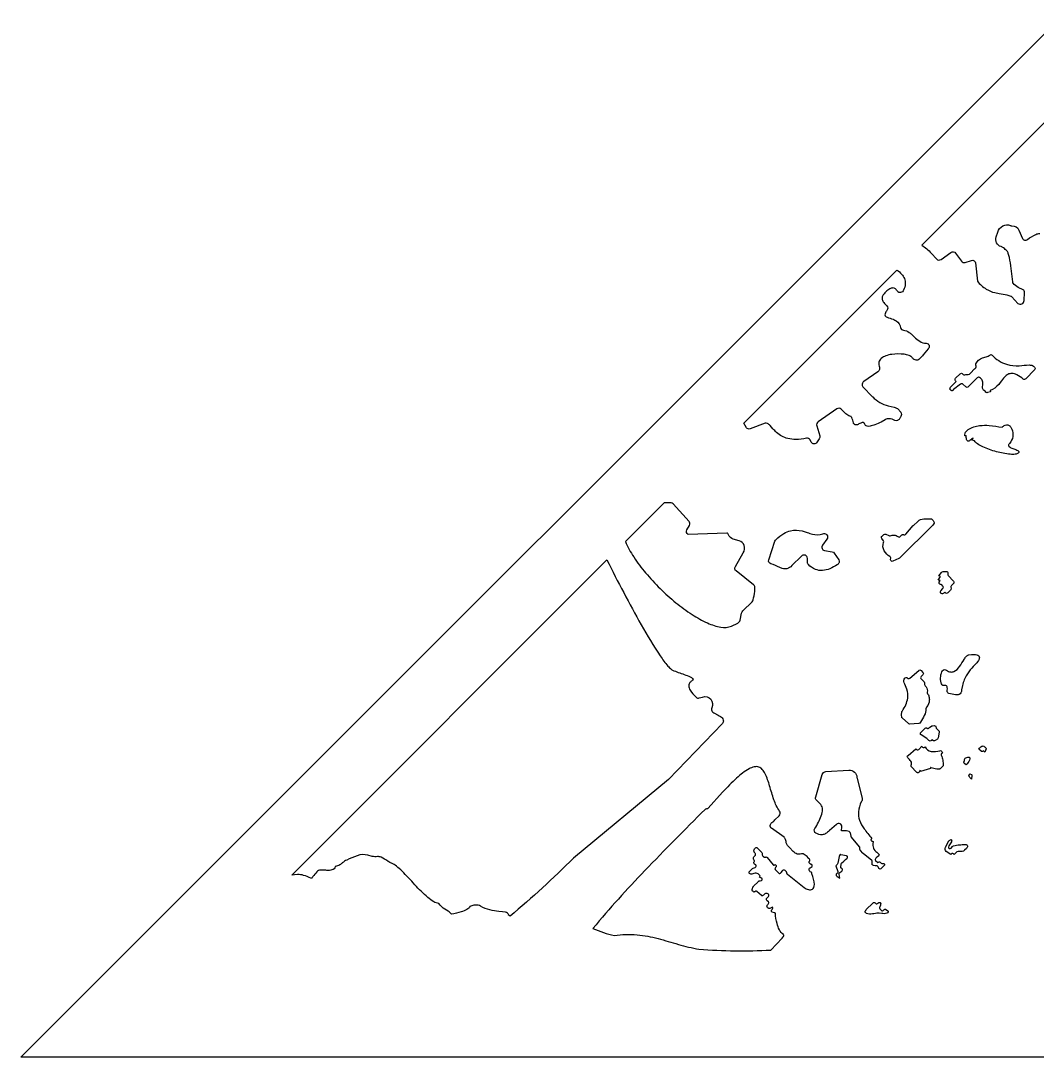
# Model space of a CAD drawing. Extents: x -22 to 58, y -5 to 29.
# Drawn here: x -22 to -5.82, y 12.23 to 28.73 of the extents above; entities that cross this region are included whole.
import ezdxf

# ---------------------------------------------------------------- set-up
doc = ezdxf.new("R2010")
doc.units = 0
doc.header["$LTSCALE"] = 100
doc.layers.add('LAYER_1', color=1, linetype='CONTINUOUS')

msp = doc.modelspace()

# ---------------------------------------------------------------- linework, layer by layer
at = {"layer": 'LAYER_1', "color": 7}
msp.add_lwpolyline([(-5.497102, 28.727045), (32.877996, 28.727002), (16.126968, 12.228144), (-21.998087, 12.22814), (-5.497102, 28.727045)], close=True, dxfattribs=at)
at = {"layer": 'LAYER_1', "color": 0}
msp.add_lwpolyline([(-5.082929, 27.727069), (-7.65642, 25.153903, -0.070301), (-7.506205, 25.027041), (-7.418118, 24.932058, 0.199497), (-7.385549, 24.916912, 0.166697), (-7.347995, 24.928203), (-7.190732, 25.036892, -0.180697), (-7.150423, 25.047868, -0.213596), (-7.117032, 25.028967), (-7.021641, 24.897431, 0.165556), (-6.997554, 24.880236, 0.147924), (-6.966118, 24.88077), (-6.863566, 24.911352, -0.226692), (-6.820634, 24.906416, -0.244728), (-6.799252, 24.87097), (-6.771083, 24.583101, 0.086179), (-6.628185, 24.454453, 0.07947), (-6.491737, 24.399401), (-6.426, 24.38659), (-6.361956, 24.37672, -0.059657), (-6.239055, 24.345187, -0.109081), (-6.223208, 24.334172), (-6.124154, 24.228553, 0.170524), (-6.0969, 24.214167, 0.145436), (-6.06413, 24.219215, 0.277595), (-6.025972, 24.273328), (-6.018295, 24.398676, 0.3098), (-6.043205, 24.444865), (-6.12022, 24.481233, -0.075544), (-6.20342, 24.54744, -0.063797), (-6.203626, 24.547721), (-6.203837, 24.54816), (-6.204282, 24.5495), (-6.207542, 24.569525), (-6.231986, 24.785044, 0.021323), (-6.260034, 24.956806, 0.031454), (-6.278088, 25.022221, 0.034927), (-6.288197, 25.045599, 0.072308), (-6.299055, 25.061152, 0.037318), (-6.355249, 25.11179, 0.087197), (-6.394468, 25.131817, -0.20899), (-6.463802, 25.191179, -0.187832), (-6.469776, 25.287397), (-6.447607, 25.361944, -0.209443), (-6.364673, 25.461105, -0.23875), (-6.243532, 25.466856, 0.060738), (-6.23048, 25.46292), (-6.220929, 25.462053, -0.312267), (-6.110397, 25.393097), (-6.052944, 25.263081, 0.250115), (-6.019948, 25.236487, 0.208268), (-5.974654, 25.246392, -0.046748), (-5.838676, 25.326345, -0.087306), (-5.775931, 25.342918, -0.217059)], format="xyb", dxfattribs=at)
for points in [[(-8.052291, 24.758085, -0.052547), (-7.976454, 24.693501, -0.093792), (-7.930354, 24.622332, -0.11329), (-7.91835, 24.539356, -0.083217), (-7.9448, 24.439352, -0.254695), (-7.992725, 24.400384, -0.144119), (-8.022338, 24.403065, -0.160045), (-8.043688, 24.421498, 0.089359), (-8.074524, 24.457254, 0.15177), (-8.114471, 24.472899, 0.137639), (-8.165038, 24.460442, 0.075971), (-8.227732, 24.411892, 0.084606), (-8.279277, 24.34452, 0.17088), (-8.286893, 24.290465, 0.113718), (-8.260865, 24.241011, 0.026353), (-8.211476, 24.18744, -0.193115), (-8.197909, 24.154261, -0.162511), (-8.210145, 24.11718, 0.08795), (-8.239595, 24.063119, 0.221513), (-8.236284, 24.02903, 0.141163), (-8.208504, 24.007724, 0.010532), (-8.112704, 23.974702, -0.056785), (-8.061267, 23.948607, -0.211752), (-7.992779, 23.841302, 0.171145), (-7.977976, 23.814135, 0.168551), (-7.949008, 23.802684, -0.140283), (-7.857315, 23.766591, -0.027984), (-7.815656, 23.73309), (-7.774625, 23.695339, 0.048456), (-7.687952, 23.625243, 0.138305), (-7.584307, 23.592613, -0.153288), (-7.556576, 23.583974, -0.158136), (-7.539776, 23.560947, -0.275582), (-7.553532, 23.502951), (-7.631456, 23.409629, -0.045719), (-7.691677, 23.343738, -0.080434), (-7.719091, 23.32671, -0.132159), (-7.746809, 23.323295, -0.114439), (-7.776409, 23.335747, -0.062947), (-7.809468, 23.366317), (-7.810905, 23.368187, 0.085092), (-7.829917, 23.384486, 0.048662), (-7.858292, 23.398224, 0.05373), (-7.936639, 23.417232, 0.071633), (-8.134269, 23.415851, 0.050928), (-8.227577, 23.392309, 0.088353), (-8.299899, 23.351431, 0.157374), (-8.338247, 23.29164, 0.15861), (-8.329634, 23.21136, -0.179681), (-8.329428, 23.173252, -0.157636), (-8.354276, 23.14086), (-8.576665, 22.986041, 0.204789), (-8.603802, 22.94403, 0.24846), (-8.591622, 22.90053), (-8.437504, 22.740558, 0.051202), (-8.437405, 22.740433, -0.036647), (-8.436961, 22.739959, 0.146537), (-8.189327, 22.596849), (-8.096665, 22.576006, -0.133577), (-8.028111, 22.540116, -0.056213), (-7.990933, 22.495813, -0.135389), (-7.979109, 22.461048, -0.123644), (-7.987546, 22.428266, -0.032673), (-8.01115, 22.389912, -0.165199), (-8.044771, 22.364008, -0.189718), (-8.08415, 22.365435, 0.095599), (-8.176101, 22.391788, 0.132958), (-8.239495, 22.377041), (-8.304715, 22.338567, -0.051626), (-8.402145, 22.293742, -0.042116), (-8.479844, 22.273072, -0.089443), (-8.525941, 22.272396, -0.154775), (-8.549908, 22.284798, -0.094035), (-8.561216, 22.303359, 0.040416), (-8.569336, 22.321162, 0.219589), (-8.58374, 22.33129, 0.082334), (-8.596258, 22.331314, 0.046869), (-8.613899, 22.326825, 0.041376), (-8.669283, 22.300849, -0.225083), (-8.715716, 22.296208, -0.262616), (-8.744673, 22.328474, 0.032229), (-8.76858, 22.409868, 0.091457), (-8.77724, 22.42436, 0.144113), (-8.786684, 22.429661, -0.059826), (-8.816863, 22.437531, -0.09204), (-8.876995, 22.48316), (-8.938732, 22.544897, 0.191457), (-8.971065, 22.558689, 0.16032), (-9.007712, 22.547447), (-9.302397, 22.344541, 0.148168), (-9.326758, 22.314199, 0.169568), (-9.328669, 22.277727), (-9.2805, 22.11851, -0.223503), (-9.288263, 22.070751), (-9.31985, 22.021581, -0.248111), (-9.370677, 21.991427, -0.314623), (-9.416079, 22.017727), (-9.434476, 22.056041, 0.177436), (-9.457083, 22.078262, 0.162877), (-9.490272, 22.081062, -0.054499), (-9.658164, 22.06083, -0.06565), (-9.789403, 22.076861, -0.120638), (-9.966481, 22.173743, -0.027967), (-10.024598, 22.232612), (-10.070618, 22.283778, 0.082882), (-10.110682, 22.316249, 0.218895), (-10.150929, 22.319034), (-10.384988, 22.232163, -0.158628), (-10.419576, 22.230164, -0.183875), (-10.445536, 22.24929), (-10.488669, 22.322017), (-8.052291, 24.758085)], [(-5.854165, 23.20192, -0.175526), (-5.851772, 23.184734, -0.148016), (-5.860815, 23.168242), (-6.002012, 23.026719, -0.167787), (-6.020824, 23.017344, -0.20048), (-6.039433, 23.022298, 0.056747), (-6.142816, 23.090273, 0.105035), (-6.222057, 23.111993, 0.13169), (-6.283865, 23.097613, 0.080508), (-6.334951, 23.057289, 0.016766), (-6.406154, 22.970373), (-6.431797, 22.939431, -0.127834), (-6.566276, 22.839663), (-6.561748, 22.821399), (-6.60937, 22.80742, -0.144755), (-6.624843, 22.807067, -0.162827), (-6.636752, 22.815322, 0.062995), (-6.661874, 22.841218, -0.049027), (-6.678707, 22.855748, -0.152945), (-6.686829, 22.878409, -0.044234), (-6.685819, 22.928699, 0.041133), (-6.685148, 22.974123, 0.087754), (-6.692745, 23.005424, 0.097576), (-6.709823, 23.028539, 0.044933), (-6.737594, 23.049403, 0.186511), (-6.755452, 23.052907, 0.157136), (-6.772984, 23.043708), (-6.915834, 22.90086, -0.177121), (-6.935554, 22.891449, -0.214112), (-6.95442, 22.897708), (-7.001858, 22.942053, 0.193642), (-7.018604, 22.948462, 0.161504), (-7.037059, 22.941967), (-7.149538, 22.856294, 0.093829), (-7.156677, 22.849049, -0.11888), (-7.166594, 22.839807, -0.15874), (-7.177338, 22.837969, -0.106081), (-7.188788, 22.842506, -0.054734), (-7.200826, 22.852388, -0.297859), (-7.205826, 22.877398, -0.115605), (-7.186748, 22.905766), (-7.107886, 22.984628), (-7.119173, 22.995916, -0.218451), (-7.125921, 23.014952, -0.181711), (-7.116488, 23.035022), (-7.045602, 23.105963, -0.181646), (-7.025547, 23.115354, -0.218077), (-7.006527, 23.108566), (-6.995862, 23.097899, 0.277778), (-6.970894, 23.092148, -0.053396), (-6.940044, 23.097433), (-6.917584, 23.09794, 0.218293), (-6.879008, 23.114888, 0.044396), (-6.877843, 23.116274), (-6.81624, 23.184062, -0.039473), (-6.81404, 23.18635), (-6.811682, 23.188349, 0.075516), (-6.795367, 23.203244, 0.06691), (-6.792215, 23.209274), (-6.790107, 23.216328, 0.208278), (-6.792036, 23.236167), (-6.794476, 23.240667, -0.255926), (-6.794311, 23.26629, -0.218723), (-6.688751, 23.360473), (-6.63006, 23.377658, 0.081266), (-6.571732, 23.405667, -0.163289), (-6.553221, 23.411686, -0.194299), (-6.536807, 23.404826, 0.122705), (-6.306399, 23.258566, 0.091408), (-6.103897, 23.236288, -0.012384), (-5.947189, 23.247552, -0.100314), (-5.891599, 23.2375, -0.173908), (-5.854165, 23.20192)], [(-6.378705, 22.255506, -0.10997), (-6.328058, 22.290061, -0.161345), (-6.283516, 22.292177, -0.137272), (-6.247156, 22.268559, -0.089198), (-6.22105, 22.22591, -0.128633), (-6.207898, 22.110328, -0.1632), (-6.260654, 21.999058, 0.072257), (-6.272378, 21.983992, 0.117805), (-6.276285, 21.970647, 0.224435), (-6.265015, 21.948251, 0.073707), (-6.235579, 21.930135), (-6.157152, 21.8998, -0.050936), (-6.125632, 21.884112, -0.069818), (-6.115617, 21.875378, -0.1325), (-6.110889, 21.865761, -0.153973), (-6.112538, 21.855046, -0.092435), (-6.121658, 21.843015, -0.106659), (-6.140527, 21.832267, -0.053373), (-6.169045, 21.826078, -0.049063), (-6.249579, 21.826109, -0.043593), (-6.466524, 21.866927, -0.042775), (-6.685367, 21.945178, -0.041579), (-6.768273, 21.992, -0.094809), (-6.81898, 22.040573), (-6.854882, 22.052597), (-6.835669, 22.085109, -0.024609), (-6.889557, 22.046475, -0.055726), (-6.908309, 22.037356, -0.137575), (-6.922656, 22.036095, -0.178404), (-6.933389, 22.043488, -0.08672), (-6.941299, 22.060329, -0.046353), (-6.951819, 22.125541, -0.128214), (-6.96161, 22.119733, -0.244886), (-6.968855, 22.121296, -0.168819), (-6.972796, 22.129048, -0.086833), (-6.972675, 22.141807, -0.105871), (-6.95722, 22.177622, -0.084171), (-6.916428, 22.219292, -0.131213), (-6.734597, 22.282394, -0.045937), (-6.581439, 22.284924, -0.035244), (-6.378705, 22.255506)], [(-11.756283, 21.054562), (-12.372815, 20.438113, 0.046067), (-12.240908, 20.191642, 0.030708), (-12.051023, 19.936904, 0.046875), (-11.568204, 19.463732, 0.026779), (-11.310715, 19.275849, 0.038025), (-11.066135, 19.1408, 0.067775), (-10.852188, 19.073862, 0.145311), (-10.686594, 19.090309), (-10.584126, 19.138128, 0.240115), (-10.547677, 19.183581), (-10.523118, 19.299431, -0.152504), (-10.505319, 19.331616), (-10.357744, 19.479191, 0.140954), (-10.340677, 19.508959, 0.033048), (-10.314259, 19.641149, 0.057344), (-10.313025, 19.70662, 0.070054), (-10.319223, 19.731204, 0.136737), (-10.33142, 19.747309), (-10.333184, 19.748802), (-10.612536, 19.970403, -0.19349), (-10.629655, 20.000808, -0.164425), (-10.622004, 20.037947), (-10.496929, 20.25936, 0.218102), (-10.483527, 20.374534, 0.256647), (-10.560811, 20.448399), (-10.656038, 20.47638, -0.244483), (-10.73148, 20.54536, 0.077624), (-10.741133, 20.562974, 0.239613), (-10.757425, 20.571467), (-11.373225, 20.55144, -0.246919), (-11.400634, 20.581833, -0.20717), (-11.394579, 20.625663), (-11.354961, 20.695026, 0.14708), (-11.346819, 20.728368, 0.171997), (-11.359276, 20.757684), (-11.614094, 21.035951, 0.198329), (-11.645248, 21.050931), (-11.756283, 21.054562)], [(-7.718882, 20.758199, -0.193261), (-7.621123, 20.796625, 0.024284), (-7.51337, 20.800506, -0.141052), (-7.499106, 20.799105, -0.157087), (-7.488729, 20.790195), (-7.473627, 20.770743, -0.076283), (-7.461226, 20.751842, -0.187891), (-7.460773, 20.729594, -0.112428), (-7.481512, 20.700101), (-8.01085, 20.170758, -0.043721), (-8.011281, 20.17043), (-8.022569, 20.164768), (-8.115519, 20.123944, -0.247801), (-8.14022, 20.125085, -0.277608), (-8.15107, 20.145983), (-8.150772, 20.176562, 0.299919), (-8.163716, 20.198302, -0.144311), (-8.252316, 20.288714, -0.238939), (-8.263555, 20.423352, 0.288502), (-8.266023, 20.451062), (-8.293295, 20.485116, -0.208712), (-8.298192, 20.50455, -0.174182), (-8.287677, 20.52368), (-8.260161, 20.548483, -0.308519), (-8.228225, 20.554156), (-8.1813, 20.53079, 0.211186), (-8.160543, 20.529892, -0.106079), (-8.093158, 20.539586, -0.169207), (-8.036418, 20.515515, 0.213995), (-8.017555, 20.50927, 0.177742), (-7.997882, 20.51866), (-7.98689, 20.529648, -0.036122), (-7.972366, 20.542592, -0.086972), (-7.96139, 20.548532, -0.131271), (-7.952119, 20.54887, -0.069841), (-7.942708, 20.54501, 0.186356), (-7.924036, 20.542766, 0.160562), (-7.90689, 20.55353), (-7.790688, 20.690734), (-7.788, 20.693534), (-7.719587, 20.757494), (-7.718882, 20.758199)], [(-9.975216, 20.470356, -0.05424), (-9.852255, 20.564286, -0.0721), (-9.74418, 20.609834, -0.129145), (-9.560015, 20.605445), (-9.477591, 20.580343, 0.020922), (-9.397384, 20.556525, 0.155987), (-9.230948, 20.562403, -0.302837), (-9.175909, 20.552526), (-9.168532, 20.545148, -0.191633), (-9.154751, 20.512715, -0.161351), (-9.16609, 20.476053), (-9.233634, 20.378605, 0.242912), (-9.242208, 20.327474, 0.289646), (-9.205952, 20.296648), (-9.080744, 20.274341, -0.217796), (-9.049725, 20.254341), (-8.978538, 20.14636, -0.227152), (-8.97309, 20.102916, -0.193538), (-9.002343, 20.065195, -0.04044), (-9.118789, 20.005209, -0.078278), (-9.234193, 19.976682, -0.11367), (-9.348382, 19.993904, -0.10334), (-9.461182, 20.071163, -0.133155), (-9.475276, 20.093209, -0.087398), (-9.476438, 20.11565), (-9.475209, 20.145183, 0.060842), (-9.482134, 20.188506, 0.304656), (-9.5195, 20.221805, 0.250007), (-9.57239, 20.203592), (-9.722323, 20.053715, -0.141259), (-9.801964, 20.003729, -0.143499), (-9.875718, 20.009907), (-9.914574, 20.025637, 0.040531), (-10.059154, 20.082967, -0.221352), (-10.089349, 20.107114, -0.19942), (-10.091418, 20.147908), (-9.992937, 20.443081, -0.132722), (-9.975216, 20.470356)], [(-12.666512, 20.144451, 0.012666), (-12.121227, 19.110291, 0.020695), (-11.819656, 18.61737, 0.030865), (-11.695587, 18.45531, 0.0371), (-11.644476, 18.405175, 0.086885), (-11.602263, 18.379369, -0.010262), (-11.412623, 18.312413, -0.040764), (-11.3199, 18.270704, -0.078177), (-11.30123, 18.256015, -0.203792), (-11.296405, 18.243676, -0.158), (-11.301965, 18.232364, -0.041798), (-11.314448, 18.22076, 0.049884), (-11.346336, 18.191391, 0.170706), (-11.364381, 18.145003, 0.141298), (-11.340892, 18.071028, 0.063845), (-11.248177, 17.958899, 0.27713), (-11.198866, 17.947423), (-11.144319, 17.962403, -0.301704), (-11.01433, 17.926742, -0.29081), (-10.997669, 17.790569, 0.133908), (-11.003481, 17.756465, 0.147345), (-10.991448, 17.730512, 0.07653), (-10.966397, 17.710011), (-10.896558, 17.674573, -0.03325), (-10.861425, 17.65424, -0.181749), (-10.814873, 17.594856, -0.26718), (-10.830177, 17.539278), (-11.68522, 16.651888), (-11.686551, 16.650558), (-13.197532, 15.399333, -0.019493), (-14.209401, 14.47251), (-14.239036, 14.495416), (-14.232248, 14.501333, 0.189866), (-14.248969, 14.522302, 0.079976), (-14.282614, 14.535326), (-14.330296, 14.543704), (-14.389133, 14.550736, -0.030436), (-14.528724, 14.573961, -0.069966), (-14.678307, 14.631399, 0.16498), (-14.762661, 14.650388, 0.046127), (-14.803933, 14.641633), (-14.848948, 14.626734, -0.110848), (-14.867722, 14.60061, -0.058458), (-14.899587, 14.577837, -0.051757), (-14.986654, 14.541948, -0.032321), (-15.142575, 14.506026, 0.064316), (-15.192666, 14.551619), (-15.246067, 14.585978, -0.127034), (-15.342823, 14.677184, -0.11474), (-15.424294, 14.704241, -0.046964), (-15.517974, 14.771131, -0.028447), (-15.724728, 14.974978, 0.010013), (-15.928618, 15.18986, 0.027573), (-16.018718, 15.270545, 0.074589), (-16.095177, 15.316916, -0.053021), (-16.151168, 15.346143, 0.04785), (-16.262478, 15.412451, 0.119298), (-16.320607, 15.421313, -0.077313), (-16.405073, 15.424999), (-16.473342, 15.442856, 0.167643), (-16.64142, 15.435373, 0.032743), (-16.808541, 15.367947, 0.05892), (-16.879089, 15.323285, -0.037449), (-16.91843, 15.291857, -0.074909), (-16.991929, 15.264137), (-16.996461, 15.244191, -0.182371), (-17.064619, 15.205092, -0.06585), (-17.144261, 15.204275, 0.043247), (-17.222269, 15.207025, 0.191006), (-17.285527, 15.178628, 0.038631), (-17.346348, 15.103333), (-17.359079, 15.085139, -0.052932), (-17.363747, 15.080191, -0.108464), (-17.368322, 15.077738, -0.105773), (-17.37358, 15.077576, -0.050364), (-17.380301, 15.0795, 0.031656), (-17.494894, 15.123455, 0.078137), (-17.593628, 15.136825), (-17.638471, 15.134099), (-17.682291, 15.129309), (-12.666512, 20.144451)], [(-7.319066, 19.726356), (-7.339015, 19.746577, 0.191323), (-7.354236, 19.753601), (-7.359122, 19.753873, -0.280273), (-7.378795, 19.76747, -0.249938), (-7.376732, 19.792978), (-7.363787, 19.815585), (-7.393397, 19.821742), (-7.35942, 19.878947), (-7.382244, 19.889128), (-7.340752, 19.94701, -0.236998), (-7.316216, 19.960742), (-7.265279, 19.962616, -0.230213), (-7.246177, 19.954691, -0.228709), (-7.240641, 19.934502), (-7.243, 19.917809, 0.239056), (-7.23692, 19.89697), (-7.150137, 19.80644, -0.211911), (-7.143729, 19.78746, -0.179313), (-7.153094, 19.767605), (-7.183598, 19.737101, 0.151179), (-7.192685, 19.72026, 0.177567), (-7.189948, 19.702747, -0.062288), (-7.185503, 19.692822, -0.134013), (-7.185403, 19.683269, -0.093914), (-7.191186, 19.672056, -0.038267), (-7.204386, 19.657156), (-7.239882, 19.621715, -0.181866), (-7.259971, 19.61235, -0.217664), (-7.279066, 19.619163), (-7.290302, 19.630399), (-7.306991, 19.613708, -0.155838), (-7.324342, 19.604528, -0.183263), (-7.342083, 19.607822), (-7.34848, 19.611837, -0.252315), (-7.359338, 19.630073, -0.206571), (-7.351684, 19.652219), (-7.319937, 19.689234, 0.17092), (-7.312306, 19.708538, 0.204948), (-7.319066, 19.726356)], [(-6.91939, 18.630876, -0.042866), (-6.912549, 18.632919), (-6.864911, 18.639323, -0.081601), (-6.780354, 18.633409, -0.124572), (-6.74942, 18.616979, -0.219513), (-6.738116, 18.587252, -0.127619), (-6.755491, 18.540994, -0.055355), (-6.810594, 18.47497, 0.098623), (-6.979919, 18.236093, 0.044947), (-7.008576, 18.145568), (-7.020978, 18.075524, -0.062754), (-7.032938, 18.026866, -0.214148), (-7.060266, 18.000499, -0.112661), (-7.118775, 17.997327, -0.031737), (-7.224276, 18.018255, -0.167734), (-7.242807, 18.029181, -0.135428), (-7.249999, 18.047272, -0.051181), (-7.250393, 18.069635, 0.048762), (-7.248962, 18.11561, 0.138248), (-7.256222, 18.133437, 0.168614), (-7.274855, 18.143966, 0.086957), (-7.309405, 18.144305, -0.27012), (-7.333552, 18.155041, -0.10601), (-7.349083, 18.188813, -0.087518), (-7.354277, 18.290642, -0.048138), (-7.343932, 18.341285, -0.08616), (-7.324952, 18.380137, -0.192539), (-7.297335, 18.398492, -0.198662), (-7.261075, 18.387644, 0.118812), (-7.19847, 18.360934, 0.137123), (-7.14367, 18.368273, 0.131366), (-7.05324, 18.449636, 0.016814), (-6.981306, 18.560811, -0.031683), (-6.949626, 18.605415, -0.11144), (-6.91939, 18.630876)], [(-7.926673, 18.263002, -0.194874), (-7.906291, 18.273447, -0.237905), (-7.886373, 18.26688), (-7.883634, 18.264144, 0.205187), (-7.866022, 18.257285, 0.172246), (-7.846779, 18.264794), (-7.703873, 18.385341, -0.173375), (-7.684427, 18.392953, -0.207893), (-7.666669, 18.385852), (-7.636658, 18.355077, -0.21742), (-7.629897, 18.336078, -0.180957), (-7.639177, 18.316137), (-7.665232, 18.290034, 0.18032), (-7.674656, 18.269931, 0.21879), (-7.667918, 18.250927), (-7.618583, 18.201592, -0.274868), (-7.612725, 18.177328, 0.214821), (-7.607909, 18.149084, 0.035914), (-7.598787, 18.136661), (-7.588033, 18.123659, -0.266964), (-7.571362, 18.040231, 0.281652), (-7.565366, 18.015616, -0.131021), (-7.541197, 17.97069, -0.080106), (-7.535694, 17.911211, -0.181379), (-7.579232, 17.802345, 0.241706), (-7.589113, 17.776459, -0.151035), (-7.615065, 17.670415, 0.009607), (-7.674457, 17.561828, -0.27283), (-7.701161, 17.543049), (-7.850961, 17.532734, -0.210582), (-7.869386, 17.538951), (-7.970527, 17.63168, -0.082856), (-7.97103, 17.632377, -0.037134), (-7.971518, 17.633523, -0.032209), (-7.972447, 17.637043), (-7.97606, 17.680442), (-7.974487, 17.725891), (-7.973543, 17.730152, -0.076099), (-7.972373, 17.732849), (-7.964988, 17.743435, 0.118915), (-7.88024, 17.942517, 0.115199), (-7.894531, 18.087448, 0.006337), (-7.934472, 18.190265, -0.095251), (-7.941127, 18.229641, -0.176747), (-7.926673, 18.263002)], [(-7.429654, 17.486034), (-7.428401, 17.475397, 0.193418), (-7.421161, 17.46066), (-7.384658, 17.426545, -0.258898), (-7.377736, 17.403998), (-7.393315, 17.314388, -0.212479), (-7.407508, 17.292927), (-7.442323, 17.269774, -0.156797), (-7.460282, 17.264545, -0.182878), (-7.476165, 17.27116), (-7.489465, 17.28397), (-7.502354, 17.271133, -0.181081), (-7.522442, 17.261709, -0.219856), (-7.54135, 17.268447), (-7.570684, 17.297727, 0.063225), (-7.574401, 17.300633), (-7.666102, 17.359491, -0.263726), (-7.676736, 17.378923, -0.213356), (-7.667291, 17.401719), (-7.608705, 17.460199, -0.150701), (-7.591808, 17.469314, -0.176922), (-7.574401, 17.466601, 0.059215), (-7.564706, 17.462206, 0.128805), (-7.555419, 17.46188, 0.096051), (-7.544666, 17.467029, 0.040862), (-7.530575, 17.479058), (-7.526452, 17.482644), (-7.502948, 17.499144, -0.141107), (-7.487287, 17.504813), (-7.455354, 17.506955, -0.191644), (-7.438054, 17.501715, -0.195726), (-7.429654, 17.486034)], [(-7.602107, 17.171376, 0.291916), (-7.508842, 17.096204, 0.115484), (-7.365854, 17.107549, -0.182976), (-7.347161, 17.106553, -0.199285), (-7.335107, 17.093467), (-7.327613, 17.072841), (-7.331307, 17.071049, 0.226623), (-7.349, 17.050045, 0.272131), (-7.343547, 17.025758), (-7.341941, 17.024105, -0.122072), (-7.336677, 17.015092, -0.027837), (-7.318009, 16.936116, -0.034922), (-7.312721, 16.891327, -0.04916), (-7.313612, 16.874717, -0.053172), (-7.315256, 16.868746, -0.098685), (-7.317819, 16.864672), (-7.362918, 16.819569, -0.103112), (-7.367177, 16.816983, -0.051843), (-7.373593, 16.815341, -0.046242), (-7.391674, 16.814527, -0.033798), (-7.440298, 16.820226), (-7.507801, 16.836171, -0.038698), (-7.519098, 16.840545), (-7.516602, 16.823609), (-7.67687, 16.779431), (-7.679532, 16.798373, -0.057559), (-7.706652, 16.759706, -0.265763), (-7.721927, 16.75697, -0.078051), (-7.731932, 16.762278, -0.040919), (-7.744255, 16.772998), (-7.819918, 16.84866, -0.163128), (-7.826605, 16.861998, -0.142176), (-7.824177, 16.877778, 0.30259), (-7.830137, 16.941516, 0.041854), (-7.853398, 16.966611), (-7.880023, 16.993328, -0.228408), (-7.885669, 17.013463, -0.191119), (-7.87435, 17.033408), (-7.749575, 17.138431), (-7.748598, 17.135558, 0.294994), (-7.729791, 17.120167, 0.242096), (-7.704201, 17.129203), (-7.654134, 17.178352), (-7.651854, 17.172002, 0.288071), (-7.632965, 17.156967, 0.232249), (-7.607779, 17.165758), (-7.602107, 17.171376)], [(-6.632087, 17.140251), (-6.654394, 17.086955), (-6.676918, 17.105137), (-6.678952, 17.103101, -0.16701), (-6.696535, 17.09427, -0.231881), (-6.712708, 17.099298), (-6.745847, 17.132435, -0.112629), (-6.701967, 17.177954, -0.154805), (-6.678775, 17.183444, -0.175396), (-6.656154, 17.171592), (-6.646334, 17.161715, -0.136239), (-6.632087, 17.140251)], [(-6.895563, 17.002526, -0.17738), (-6.898371, 16.95689, -0.091003), (-6.951491, 16.881251), (-6.968641, 16.898403), (-6.978977, 16.909758, -0.061384), (-6.984203, 16.91792, -0.243862), (-6.984253, 16.928851, 0.025125), (-6.978656, 16.939578, 0.135349), (-6.977272, 16.958483, -0.176653), (-6.972846, 16.978473, -0.162946), (-6.956512, 16.992053), (-6.92107, 17.00562, -0.270817), (-6.895563, 17.002526)], [(-9.461641, 15.40292), (-9.480098, 15.421912, 0.135048), (-9.54458, 15.464602, 0.119909), (-9.591135, 15.463216), (-9.613289, 15.459768, -0.081353), (-9.637679, 15.46183, -0.135092), (-9.70213, 15.504517), (-9.763111, 15.565444, -0.140634), (-9.81208, 15.642614, 0.062923), (-9.834834, 15.71429, 0.121232), (-9.848673, 15.730352), (-10.048134, 15.873478, -0.279512), (-10.067295, 15.917605, -0.226156), (-10.040047, 15.963734, 0.039647), (-9.993563, 16.00512), (-9.926802, 16.071935, 0.16848), (-9.908149, 16.109306, 0.199642), (-9.918012, 16.14629, -0.078268), (-10.009461, 16.327976, -0.012557), (-10.077856, 16.547693, 0.041641), (-10.149051, 16.74209, 0.066907), (-10.193776, 16.809997, 0.130556), (-10.248897, 16.847817, 0.129834), (-10.321005, 16.850345, 0.071941), (-10.405242, 16.818466, 0.059204), (-10.602427, 16.672029, 0.02121), (-10.825095, 16.449583), (-11.05789, 16.192208, -0.130015), (-11.068646, 16.185192, -0.046544), (-11.081081, 16.182474), (-11.093643, 16.179914, 0.12258), (-11.104783, 16.173373, 0.005409), (-12.064162, 15.199591, 0.018501), (-12.88974, 14.279215, 0.052123), (-12.548216, 14.164345, -0.067005), (-12.186721, 14.178665, -0.041019), (-11.853129, 14.117287, -0.006007), (-11.530699, 14.025625, 0.029699), (-11.202693, 13.94909, 0.033691), (-10.058988, 13.934624), (-9.876796, 14.12431), (-9.860141, 14.144587, 0.080052), (-9.852464, 14.158932, 0.162404), (-9.852477, 14.169809, 0.100398), (-9.858889, 14.179679, -0.086949), (-9.922755, 14.258356, -0.05966), (-9.959568, 14.355693, -0.042202), (-9.985882, 14.517967, 0.198117), (-9.989959, 14.525479, 0.108854), (-9.998066, 14.529613), (-10.035488, 14.540113, -0.151883), (-10.044572, 14.545682, -0.14983), (-10.04865, 14.555609, -0.226807), (-10.03972, 14.578266), (-10.035677, 14.582309, 0.170093), (-10.02693, 14.599891, 0.22871), (-10.032038, 14.615908), (-10.033669, 14.617534), (-10.053675, 14.605129, -0.068255), (-10.072046, 14.59733, -0.138795), (-10.089871, 14.597666, -0.122337), (-10.108244, 14.609667, -0.102302), (-10.119169, 14.624972, -0.162801), (-10.120081, 14.638757, -0.097056), (-10.112883, 14.652521, -0.030599), (-10.099476, 14.667766, 0.167635), (-10.091167, 14.685323, 0.225014), (-10.09633, 14.701255), (-10.114811, 14.719734, -0.076016), (-10.125306, 14.733166, -0.150929), (-10.127943, 14.745864, -0.119569), (-10.122495, 14.759472, -0.050215), (-10.108736, 14.775637), (-10.097283, 14.78709, 0.190019), (-10.088377, 14.805813, 0.255878), (-10.09489, 14.822041, 0.073638), (-10.114215, 14.833966, 0.144545), (-10.131982, 14.835812, 0.100893), (-10.151509, 14.826994, 0.037269), (-10.176113, 14.806927, -0.159726), (-10.192587, 14.799167, -0.209358), (-10.207918, 14.803616), (-10.280948, 14.866873, 0.179185), (-10.293254, 14.87147, 0.143262), (-10.307701, 14.86709), (-10.314732, 14.862723, -0.153677), (-10.329603, 14.858686, -0.185703), (-10.342193, 14.864133), (-10.353452, 14.875397, -0.181967), (-10.35874, 14.88733, -0.143602), (-10.355358, 14.901663, 0.067333), (-10.347584, 14.920354), (-10.346534, 14.929969, -0.13799), (-10.343363, 14.938736, -0.049032), (-10.329225, 14.95488), (-10.267079, 15.017026, -0.045436), (-10.252566, 15.029543, -0.087027), (-10.242226, 15.034596, -0.086519), (-10.234075, 15.035212), (-10.22613, 15.03442, 0.305416), (-10.197795, 15.053959, 0.184046), (-10.196972, 15.070393, 0.221898), (-10.207323, 15.081069), (-10.240319, 15.093822), (-10.239315, 15.094826, 0.185826), (-10.230418, 15.113388, 0.257955), (-10.237311, 15.129345, 0.126793), (-10.289247, 15.155933, 0.124677), (-10.327109, 15.152463, -0.039442), (-10.359949, 15.14282, -0.18142), (-10.396823, 15.150892, -0.278775), (-10.405587, 15.16747, -0.194777), (-10.396712, 15.187148), (-10.375602, 15.208262, -0.09063), (-10.338531, 15.236538), (-10.307484, 15.251302, 0.217255), (-10.292697, 15.27244, 0.313844), (-10.301165, 15.292034), (-10.320538, 15.304463, -0.198921), (-10.328657, 15.315953, -0.169372), (-10.326536, 15.331738, 0.076432), (-10.320662, 15.349848, 0.112145), (-10.321537, 15.362434, 0.079645), (-10.326315, 15.371603), (-10.332151, 15.379461, -0.249026), (-10.335616, 15.399668, -0.073798), (-10.327554, 15.416229, -0.036065), (-10.309169, 15.439903, 0.157738), (-10.301817, 15.45636, 0.208847), (-10.306291, 15.471328, -0.049819), (-10.32184, 15.491826, -0.113555), (-10.328289, 15.510845, -0.123816), (-10.324506, 15.531048, -0.065085), (-10.309358, 15.555101, -0.184022), (-10.291043, 15.56642, -0.257112), (-10.273401, 15.561317), (-10.206319, 15.494234, -0.145278), (-10.194882, 15.47631, -0.118692), (-10.195815, 15.462971), (-10.197061, 15.456594, 0.081857), (-10.196769, 15.449652, 0.145879), (-10.185394, 15.43179), (-10.177036, 15.423431, 0.177726), (-10.156306, 15.411867, 0.079575), (-10.147845, 15.412445), (-10.140236, 15.414695, -0.133972), (-10.127279, 15.415645, -0.172748), (-10.117334, 15.409592), (-10.023087, 15.293416, 0.247189), (-10.006776, 15.286987, 0.186438), (-9.988216, 15.295888), (-9.987673, 15.296427), (-9.976658, 15.285412, -0.216957), (-9.971388, 15.270374, -0.162567), (-9.978637, 15.253365, 0.040557), (-9.988152, 15.240797, 0.115387), (-9.992221, 15.229622, 0.146454), (-9.989661, 15.218227, 0.075028), (-9.979287, 15.205002), (-9.932232, 15.158326, 0.269678), (-9.913098, 15.153577, 0.20057), (-9.894319, 15.167637), (-9.875188, 15.198274, -0.197951), (-9.856248, 15.212278, -0.26748), (-9.83687, 15.207719), (-9.823409, 15.194258, -0.128759), (-9.812089, 15.177147, -0.05709), (-9.810827, 15.169467), (-9.810658, 15.161258, 0.21848), (-9.805698, 15.150705, 0.032526), (-9.800849, 15.1469), (-9.795429, 15.142944), (-9.525607, 14.929073, 0.106843), (-9.459785, 14.896865, 0.210951), (-9.394704, 14.90474, 0.14454), (-9.373282, 14.932049, 0.099014), (-9.365054, 14.979388, 0.089677), (-9.405523, 15.147498, -0.068319), (-9.407489, 15.156283), (-9.408075, 15.164289, 0.10102), (-9.409745, 15.170792, 0.18733), (-9.414965, 15.175073), (-9.431647, 15.181664, -0.05836), (-9.432468, 15.182266, -0.097692), (-9.443803, 15.196603), (-9.448236, 15.211002, -0.196316), (-9.446998, 15.228867, -0.153855), (-9.433527, 15.24362), (-9.414043, 15.254581, 0.279164), (-9.398658, 15.281203, 0.202576), (-9.404352, 15.293895, 0.191639), (-9.417598, 15.298463, -0.138259), (-9.425161, 15.300962, -0.058875), (-9.436918, 15.310785, -0.053817), (-9.446578, 15.322235, -0.123935), (-9.450013, 15.331451, -0.126557), (-9.4483, 15.340118, -0.045072), (-9.442512, 15.34992, 0.151486), (-9.437415, 15.365562, 0.199341), (-9.442783, 15.378845), (-9.456594, 15.392876, -0.161158), (-9.461641, 15.40292)], [(-8.450587, 15.712742), (-8.453598, 15.710494, 0.263676), (-8.464968, 15.684899, 0.184113), (-8.459233, 15.673928, 0.167346), (-8.447491, 15.669491, -0.07293), (-8.439641, 15.66813, -0.118916), (-8.434612, 15.665009, -0.117313), (-8.431892, 15.660225, -0.067972), (-8.430966, 15.653874, -0.038053), (-8.432445, 15.636857, 0.130752), (-8.42652, 15.558239, 0.127473), (-8.372838, 15.490573), (-8.342173, 15.464951, -0.309298), (-8.337287, 15.442916, -0.232507), (-8.355063, 15.423349, 0.074882), (-8.362483, 15.418646), (-8.374358, 15.407695), (-8.386976, 15.395077, 0.167807), (-8.395699, 15.377575, 0.230757), (-8.390641, 15.361397), (-8.355607, 15.32636), (-8.353354, 15.328613, -0.169393), (-8.335745, 15.337455, -0.230085), (-8.319729, 15.332333), (-8.309795, 15.322399, 0.145631), (-8.291242, 15.311002, 0.105161), (-8.273626, 15.311573, -0.167034), (-8.259863, 15.31001, -0.191659), (-8.251452, 15.300203, -0.168697), (-8.251052, 15.286513, -0.125514), (-8.259079, 15.273309), (-8.300547, 15.231845, -0.2091), (-8.321032, 15.222755, -0.294213), (-8.337236, 15.232328), (-8.34351, 15.24801, 0.085481), (-8.36163, 15.270566, 0.111247), (-8.368265, 15.274541, 0.054969), (-8.377239, 15.276501, -0.025871), (-8.423071, 15.279758, -0.144037), (-8.442527, 15.289538, -0.08473), (-8.443273, 15.290663, -0.043586), (-8.443873, 15.292352, -0.03952), (-8.444685, 15.297203), (-8.444452, 15.344326, 0.23886), (-8.450991, 15.358738), (-8.589693, 15.472959, -0.061299), (-8.591673, 15.47494), (-8.629991, 15.517813, 0.157454), (-8.630103, 15.518166, 0.037599), (-8.630231, 15.518324), (-8.630397, 15.518494, -0.070974), (-8.639036, 15.52982, -0.093795), (-8.642192, 15.539949, -0.038219), (-8.642422, 15.551018), (-8.642283, 15.565167, 0.179865), (-8.646437, 15.577085), (-8.776208, 15.731388, -0.141947), (-8.780279, 15.740613), (-8.785671, 15.781035, 0.147075), (-8.809343, 15.821947, -0.064854), (-8.809343, 15.821947), (-8.813066, 15.822918), (-8.854156, 15.829784, 0.054734), (-8.930944, 15.833208), (-8.926087, 15.895703, 0.154146), (-8.932374, 15.925223, 0.164284), (-8.9545, 15.944199, 0.289333), (-9.014232, 15.932613), (-9.125409, 15.837223), (-9.129019, 15.833994, -0.067872), (-9.188721, 15.787338, -0.101155), (-9.241774, 15.769604, -0.144591), (-9.340937, 15.793262, -0.239784), (-9.365682, 15.824794, -0.200437), (-9.35798, 15.867723, 0.049756), (-9.255025, 16.073345, 0.082123), (-9.234996, 16.173646, 0.202774), (-9.262182, 16.249167), (-9.333279, 16.320266, -0.2849), (-9.344543, 16.370935), (-9.239386, 16.727817, -0.30976), (-9.182291, 16.774223), (-8.816913, 16.79729, -0.201446), (-8.727185, 16.76816, -0.205697), (-8.688201, 16.683281), (-8.686602, 16.672837), (-8.603886, 16.34914, -0.257024), (-8.619165, 16.294459, 0.080668), (-8.663675, 16.135325, 0.109673), (-8.64645, 15.999856, 0.069199), (-8.573438, 15.86626, 0.022145), (-8.450587, 15.712742)], [(-6.891952, 16.739809), (-6.866905, 16.731534, -0.148349), (-6.859443, 16.723916, -0.153277), (-6.857759, 16.712672), (-6.862752, 16.657258), (-6.888508, 16.683015, -0.049257), (-6.89991, 16.696342, -0.115593), (-6.904264, 16.706885, -0.131158), (-6.902822, 16.716518, -0.051111), (-6.896838, 16.727113, 0.107928), (-6.891952, 16.739809)], [(-7.164791, 15.584794, -0.07812), (-7.159187, 15.588485), (-7.150107, 15.592127, -0.052448), (-7.05088, 15.610072, -0.02485), (-6.97907, 15.614538, -0.031324), (-6.953564, 15.613285, -0.040729), (-6.945174, 15.611608, -0.042096), (-6.942291, 15.610483, -0.078271), (-6.940366, 15.60916, -0.0777), (-6.929924, 15.595704, -0.150353), (-6.927363, 15.582948, -0.118373), (-6.932836, 15.569323, -0.05032), (-6.9465, 15.553258), (-6.977543, 15.522215, -0.158144), (-7.013804, 15.50155, -0.08991), (-7.046674, 15.502991, 0.070619), (-7.078175, 15.505801, 0.179366), (-7.11033, 15.489242), (-7.141373, 15.458199), (-7.151302, 15.468128, 0.229339), (-7.167466, 15.473281, 0.169628), (-7.185118, 15.464491), (-7.195184, 15.454423), (-7.26509, 15.504247, -0.196244), (-7.283805, 15.533919, -0.168748), (-7.277386, 15.571467), (-7.223515, 15.673856, 0.049583), (-7.207387, 15.681778), (-7.189894, 15.692935), (-7.184929, 15.68797, -0.196615), (-7.179485, 15.674712, -0.15263), (-7.184468, 15.65901), (-7.214794, 15.612193, 0.114329), (-7.229083, 15.570545, 0.17017), (-7.226137, 15.558123, 0.185893), (-7.216111, 15.551278, 0.274209), (-7.190543, 15.559038), (-7.164791, 15.584794)], [(-8.955015, 15.457053, 0.14846), (-8.972519, 15.42403), (-8.991677, 15.320309, -0.223301), (-9.024677, 15.275373), (-8.991894, 15.186849, -0.193966), (-8.992133, 15.169611, -0.153114), (-9.004212, 15.154609, 0.068144), (-9.014366, 15.146078, 0.13149), (-9.019599, 15.136012, 0.151657), (-9.018111, 15.124017, 0.090884), (-9.008098, 15.109699, 0.067113), (-9.0053, 15.107502), (-8.961854, 15.078597), (-8.971051, 15.142562, -0.264874), (-8.959547, 15.168506), (-8.930075, 15.191897, 0.205691), (-8.918405, 15.212412, 0.291086), (-8.926658, 15.230326), (-8.936154, 15.236455, -0.159652), (-8.942993, 15.244014, -0.136276), (-8.944295, 15.254751), (-8.939929, 15.299605, -0.171126), (-8.930968, 15.317247), (-8.897075, 15.35114), (-8.870836, 15.374795), (-8.849154, 15.391573, 0.252244), (-8.837268, 15.415781, 0.164434), (-8.841467, 15.426838, 0.176066), (-8.851894, 15.432522), (-8.945626, 15.452444, -0.163655), (-8.955015, 15.457053)], [(-8.31007, 14.674742, -0.094754), (-8.314374, 14.64674), (-8.323458, 14.624232, 0.119801), (-8.327368, 14.604143, 0.17897), (-8.31615, 14.583397), (-8.297802, 14.565049, 0.230116), (-8.281782, 14.559959, 0.168998), (-8.264315, 14.568687), (-8.257394, 14.575609, -0.152632), (-8.241503, 14.584173, -0.197366), (-8.226161, 14.581281), (-8.199405, 14.563369, -0.174244), (-8.192627, 14.553709, -0.136528), (-8.192811, 14.540549, -0.237669), (-8.212268, 14.520274, -0.130376), (-8.293405, 14.517519), (-8.33197, 14.523463, 0.074272), (-8.368823, 14.522798, -0.032814), (-8.466061, 14.507745, -0.067736), (-8.514653, 14.510763, -0.1433), (-8.552433, 14.530017, -0.164712), (-8.557526, 14.540005, -0.119589), (-8.556113, 14.551893, -0.109908), (-8.538401, 14.577695), (-8.432622, 14.683474, -0.171223), (-8.415015, 14.692162, -0.227701), (-8.398834, 14.686927), (-8.387248, 14.675341, 0.228625), (-8.371189, 14.670243, 0.169889), (-8.353622, 14.678947), (-8.348929, 14.68364, -0.269852), (-8.324154, 14.69192, -0.176896), (-8.314028, 14.686108, -0.167358), (-8.31007, 14.674742)]]:
    msp.add_lwpolyline(points, format="xyb", close=True, dxfattribs=at)

doc.saveas('drawing.dxf')
